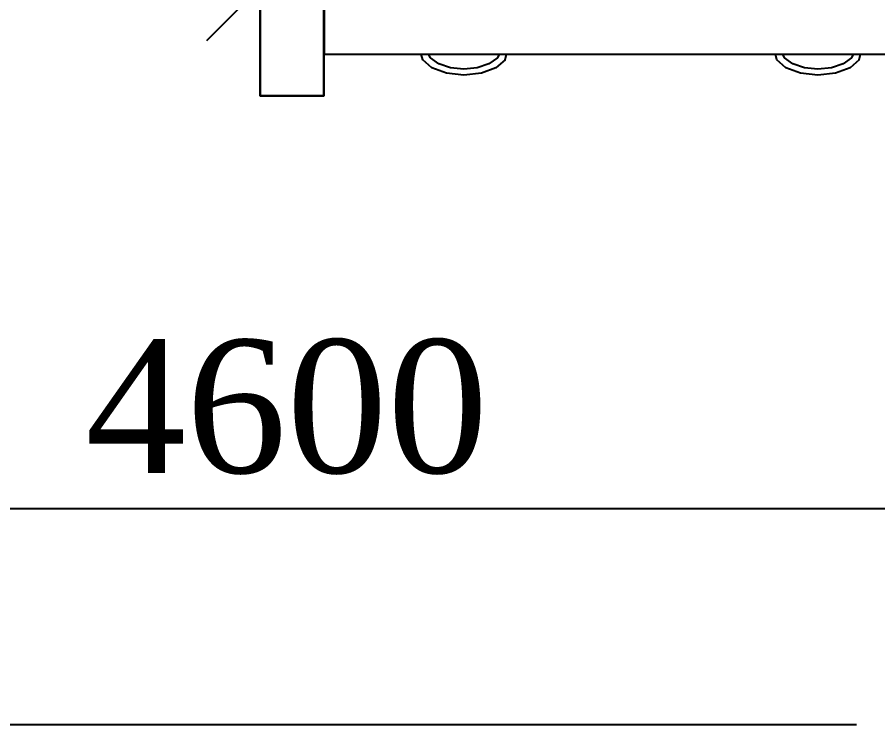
# Model space of a CAD drawing. Header units: inches. Extents: x 2870606 to 3671143, y -733551 to -473558.
# Drawn here: x 3399840 to 3401454, y -512423 to -511096 of the extents above; entities that cross this region are included whole.
import ezdxf

# ---------------------------------------------------------------- set-up
doc = ezdxf.new("R2010")
doc.units = ezdxf.units.IN
doc.header["$MEASUREMENT"] = 0
doc.linetypes.add('ACAD_ISO08W100', pattern=[36, 24, -3, 6, -3])
doc.styles.add('J~stule', font='dutch.ttf')
doc.dimstyles.new('J~style', dxfattribs={"dimscale": 100, "dimtxt": 2.5, "dimasz": 2, "dimexe": 0.55, "dimexo": 0.725, "dimtad": 1, "dimdec": 0, "dimdsep": 46, "dimtxsty": 'J~stule', "dimblk": 'OBLIQUE', "dimcen": 2, "dimdle": 0.5, "dimadec": 0, "dimazin": 0, "dimtfac": 1, "dimtdec": 0, "dimtmove": 0, "dimatfit": 3, "dimfxl": 1, "dimarcsym": 0})

# ---------------------------------------------------------------- blocks, each defined once
blk = doc.blocks.new('fgdgf')
for p, q in [((830048.4, 158583.2, -1288.5), (830048.4, 157961.3, -1288.5)), ((830048.4, 157961.3, -1288.5), (831181.1, 157961.3, -1288.5)), ((830233.6, 157950.9, -1288.5), (830230.9, 157961.3, -1288.5)), ((830248.2, 157954.2, -1288.5), (830244.6, 157961.3, -1288.5)), ((830377.1, 157961.3, -1288.5), (830373.5, 157954.2, -1288.5)), ((830388.1, 157950.9, -1288.5), (830390.7, 157961.3, -1288.5)), ((830897.6, 157950.9, -1288.5), (830894.9, 157961.3, -1288.5)), ((830912.2, 157954.2, -1288.5), (830908.6, 157961.3, -1288.5)), ((831041.1, 157961.3, -1288.5), (831037.5, 157954.2, -1288.5)), ((831052.1, 157950.9, -1288.5), (831054.7, 157961.3, -1288.5)), ((830250.7, 157935.7, -1288.5), (830233.6, 157950.9, -1288.5)), ((830263.8, 157942.8, -1288.5), (830248.2, 157954.2, -1288.5)), ((830373.5, 157954.2, -1288.5), (830357.8, 157942.8, -1288.5)), ((830388.1, 157950.9, -1288.5), (830370.9, 157935.7, -1288.5)), ((830914.7, 157935.7, -1288.5), (830897.6, 157950.9, -1288.5)), ((830927.9, 157942.8, -1288.5), (830912.2, 157954.2, -1288.5)), ((831037.5, 157954.2, -1288.5), (831021.8, 157942.8, -1288.5)), ((831052.1, 157950.9, -1288.5), (831034.9, 157935.7, -1288.5)), ((830278, 157925.4, -1288.5), (830250.7, 157935.7, -1288.5)), ((830285.7, 157935.5, -1288.5), (830263.8, 157942.8, -1288.5)), ((830310.8, 157932.9, -1288.5), (830285.7, 157935.5, -1288.5)), ((830335.9, 157935.5, -1288.5), (830310.8, 157932.9, -1288.5)), ((830357.8, 157942.8, -1288.5), (830335.9, 157935.5, -1288.5)), ((830370.9, 157935.7, -1288.5), (830343.7, 157925.4, -1288.5)), ((830942, 157925.4, -1288.5), (830914.7, 157935.7, -1288.5)), ((830949.7, 157935.5, -1288.5), (830927.9, 157942.8, -1288.5)), ((830974.8, 157932.9, -1288.5), (830949.7, 157935.5, -1288.5)), ((830999.9, 157935.5, -1288.5), (830974.8, 157932.9, -1288.5)), ((831021.8, 157942.8, -1288.5), (830999.9, 157935.5, -1288.5)), ((831034.9, 157935.7, -1288.5), (831007.7, 157925.4, -1288.5)), ((830310.8, 157921.7, -1288.5), (830278, 157925.4, -1288.5)), ((830343.7, 157925.4, -1288.5), (830310.8, 157921.7, -1288.5)), ((830974.8, 157921.7, -1288.5), (830942, 157925.4, -1288.5)), ((831007.7, 157925.4, -1288.5), (830974.8, 157921.7, -1288.5))]:
    blk.add_line(p, q)
blk = doc.blocks.new('_Oblique')
at = {"color": 0, "linetype": 'ByBlock', "lineweight": -2}
blk.add_line((-0.5, -0.5), (0.5, 0.5), dxfattribs=at)
blk = doc.blocks.new('*D669')
at = {"color": 0, "lineweight": -2, "transparency": 16777216}
for p, q in [((3398645.4, -510872.1), (3398645.4, -511094.4)), ((3400295.4, -510872.1), (3400295.4, -511094.4)), ((3398595.4, -511039.4), (3400345.4, -511039.4))]:
    blk.add_line(p, q, dxfattribs=at)
at = {"layer": 'Defpoints', "color": 0, "lineweight": 35, "transparency": 16777216}
for p in [(3398645.4, -510799.6, -51.2), (3400295.4, -510799.6, 94.1), (3400295.4, -511039.4)]:
    blk.add_point(p, dxfattribs=at)
at = {"color": 0, "lineweight": -2, "transparency": 16777216, "xscale": 200, "yscale": 200, "zscale": 200, "rotation": 180}
blk.add_blockref('_Oblique', (3398645.4, -511039.4), dxfattribs=at)
at = {"color": 0, "lineweight": -2, "transparency": 16777216, "xscale": 200, "yscale": 200, "zscale": 200}
blk.add_blockref('_Oblique', (3400295.4, -511039.4), dxfattribs=at)
at = {"color": 0, "transparency": 16777216, "insert": (3399470.4, -510846.7), "char_height": 250, "attachment_point": 5, "style": 'J~stule'}
blk.add_mtext('1650', dxfattribs=at)
blk = doc.blocks.new('*D670')
at = {"color": 0, "lineweight": -2, "transparency": 16777216}
for p, q in [((3398045.4, -511938.8), (3398045.4, -512072.4)), ((3402645.4, -511938.8), (3402645.4, -512072.4)), ((3397995.4, -512017.4), (3402695.4, -512017.4))]:
    blk.add_line(p, q, dxfattribs=at)
at = {"layer": 'Defpoints', "color": 0, "lineweight": 35, "transparency": 16777216}
for p in [(3398045.4, -511866.3), (3402645.4, -511866.3), (3402645.4, -512017.4)]:
    blk.add_point(p, dxfattribs=at)
at = {"color": 0, "lineweight": -2, "transparency": 16777216, "xscale": 200, "yscale": 200, "zscale": 200, "rotation": 180}
blk.add_blockref('_Oblique', (3398045.4, -512017.4), dxfattribs=at)
at = {"color": 0, "lineweight": -2, "transparency": 16777216, "xscale": 200, "yscale": 200, "zscale": 200}
blk.add_blockref('_Oblique', (3402645.4, -512017.4), dxfattribs=at)
at = {"color": 0, "transparency": 16777216, "insert": (3400345.4, -511827.4), "char_height": 250, "attachment_point": 5, "style": 'J~stule'}
blk.add_mtext('4600', dxfattribs=at)

msp = doc.modelspace()

# ---------------------------------------------------------------- linework, layer by layer
at = {"color": 252, "linetype": 'ACAD_ISO08W100', "ltscale": 70}
msp.add_line((3441734.29, -512423.13), (3375840.6, -512423.13), dxfattribs=at)
at = {"lineweight": 30, "elevation": 94.1}
msp.add_lwpolyline([(3400415.37, -510543.13), (3400415.37, -511243.13), (3400295.37, -511243.13), (3400295.37, -510543.13)], dxfattribs=at)

# ---------------------------------------------------------------- block references
msp.add_blockref('fgdgf', (2570367.01, -669126.33, 1288.5))

# ---------------------------------------------------------------- dimensions: what is measured, and where the dimension line sits
for base, p1, p2, picture, middle in [((3400295.37, -511039.42), (3398645.37, -510799.59, -51.25), (3400295.37, -510799.59, 94.1), '*D669', (3399470.37, -510846.72)), ((3402645.37, -512017.38), (3398045.37, -511866.29), (3402645.37, -511866.29), '*D670', (3400345.37, -511827.37))]:
    dim = msp.add_linear_dim(base=base, p1=p1, p2=p2, dimstyle='J~style', override={"dimdec": 1, "dimtdec": 1})
    dim.commit()
    dim.dimension.update_dxf_attribs({"geometry": picture, "text_midpoint": middle})

doc.saveas('drawing.dxf')
